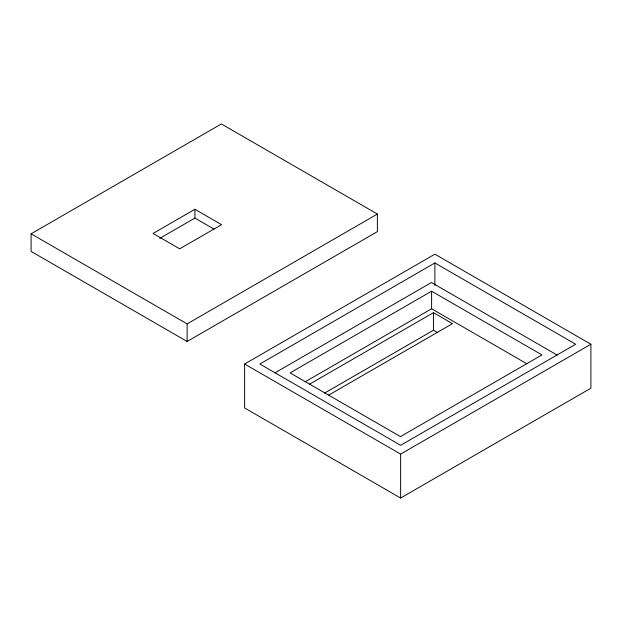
<?xml version="1.0" encoding="UTF-8"?>
<svg xmlns="http://www.w3.org/2000/svg" width="622" height="622" viewBox="0 0 622 622"><rect width="100%" height="100%" fill="white"/><g stroke="black" fill="none" stroke-linecap="round" stroke-linejoin="round"><path stroke-width="0.93" d="M31.1 233.818L221.37 123.965L377.391 214.046L377.391 231.617L187.121 341.47L31.1 251.397L31.1 233.818L187.121 323.899L377.391 214.046M194.911 209.295L153.051 233.46L179.688 248.839L221.549 224.674L194.911 209.295L194.911 218.081L159.745 238.382M244.609 364.018L434.879 254.165L590.9 344.238L590.9 388.182L400.63 498.035L244.609 407.954L244.609 364.018L400.63 454.091L590.9 344.238M434.879 262.95L259.833 364.018L400.63 445.305L575.677 344.238L434.879 262.95L434.879 285.552M275.048 372.803L431.45 282.505L557.024 355.007M431.614 291.205L290.109 372.897L400.467 436.613L541.972 354.913L431.614 291.205L431.614 308.776L305.184 381.776M309.484 384.24L433.456 312.664L452.482 323.65L328.509 395.227M324.56 393.112L433.456 330.243L437.593 332.63M431.614 308.776L526.92 363.808M194.911 218.081L214.054 229.137M433.456 312.664L433.456 330.243M400.63 454.091L400.63 498.035M187.121 323.899L187.121 341.47"/></g></svg>
